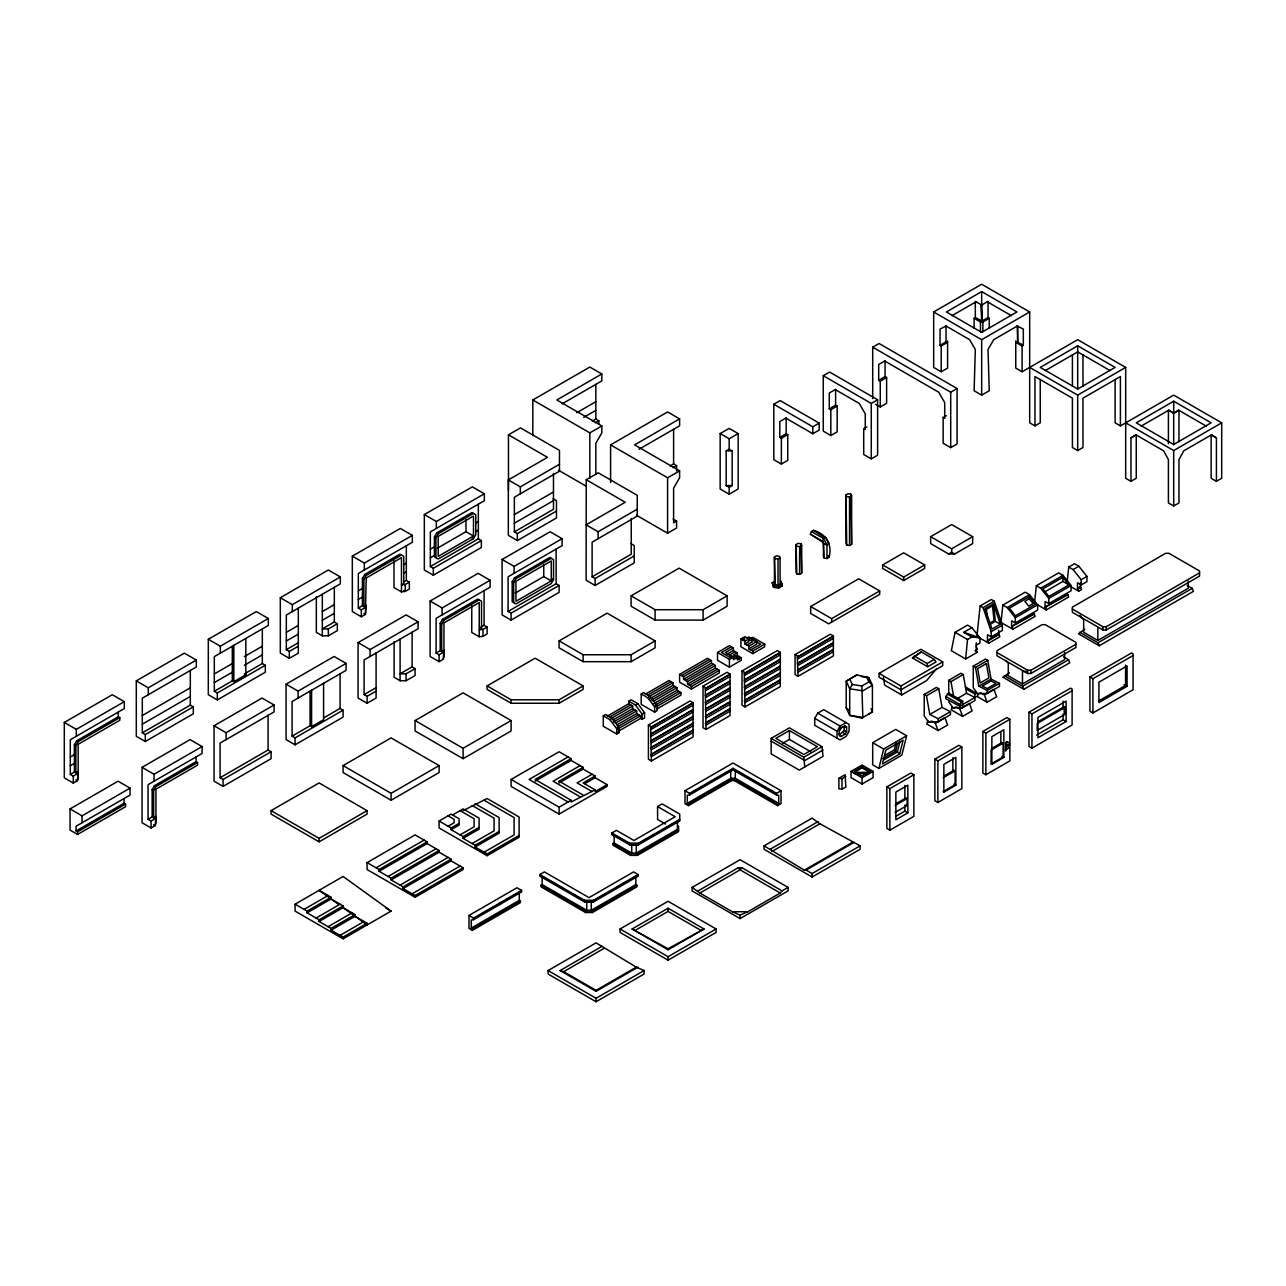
<?xml version="1.0" encoding="UTF-8"?>
<svg xmlns="http://www.w3.org/2000/svg" width="1286" height="1286" viewBox="0 0 1286 1286"><rect width="100%" height="100%" fill="white"/><g stroke="black" fill="none" stroke-linecap="round" stroke-linejoin="round"><path stroke-width="1.5" d="M971.862 627.632L963.761 632.31L979.964 637.808L971.862 627.632L967.522 625.125L955.064 632.31L951.351 650.716L965.657 658.979L967.522 639.496L971.862 636.988L979.964 637.808L979.964 643.016L976.251 645.154M976.894 636.329L980.157 605.947L991.313 599.501L994.255 601.205L1002.357 625.237L1002.357 630.445L991.201 636.891L987.487 634.737L987.487 640.46L988.725 643.161L999.881 636.715L998.643 634.014L987.487 640.46M1002.871 605.063L1001.006 622.408L1012.838 629.224L1035.15 616.348L1033.912 613.647L1011.6 626.539L1011.6 620.816L1015.313 622.954L1037.641 610.078L1037.641 604.87L1029.523 594.695L1025.183 592.187L1002.871 605.063L1007.211 607.571L1015.313 617.746L1015.313 622.954M1036.339 585.741L1034.491 603.07L1046.322 609.902L1068.634 597.025L1067.396 594.325L1045.068 607.217L1045.068 601.494L1048.797 603.632L1071.109 590.756L1071.109 585.548L1063.008 575.372L1058.651 572.865L1036.339 585.741L1040.695 588.249L1048.797 598.424L1048.797 603.632M1067.091 582.445L1068.746 567.046L1074.501 563.718L1078.841 566.226L1086.943 576.401L1086.943 581.61L1081.188 584.937L1077.475 582.783L1077.475 588.506L1078.713 591.206L1081.59 589.535L1080.353 586.85L1077.475 588.506M878.868 768.417L883.675 749.015L906.63 735.753L895.667 729.419L872.696 742.681L872.696 764.848L878.868 768.417L901.84 755.155L906.63 735.753M884.639 755.461L894.284 749.899L896.165 742.295M882.823 758.531L895.683 751.104L897.564 743.501M883.53 759.978L897.355 751.988L899.927 741.62M899.686 754.014L903.11 740.189L885.829 750.156L882.405 763.98L899.686 754.014L897.355 751.988M927.817 720.707L926.756 724.002L938.073 730.544L947.621 725.015L944.888 717.572L935.324 723.102L932.028 721.189L928.54 722.025L924.216 715.916L924.216 694.456L936.465 687.367L938.748 688.685L942.043 707.396L950.45 711.64L950.45 714.711L938.185 721.784L928.54 722.025M952.331 706.561L951.27 709.856L962.571 716.382L972.136 710.869L969.403 703.426L959.838 708.94L956.543 707.043L953.055 707.863L948.73 701.77M75.874 779.846L77.385 780.715L78.157 771.6L75.874 772.918L74.379 772.05L70.296 774.413L70.296 739.755L124.308 708.586L124.308 701.658L112.3 694.729L64.3 722.443L64.3 777.869L73.302 783.061L77.385 780.715L78.157 778.528L78.157 744.305L119.807 720.256L119.807 717.62L118.312 716.752L76.662 740.8L74.379 744.739L74.379 772.05M153.645 824.744L155.156 825.612L155.927 816.497L153.645 817.816L152.15 816.948L148.067 819.311L148.067 784.653L202.079 753.483L202.079 746.555L190.071 739.627L142.071 767.34L142.071 822.767L151.073 827.959L155.156 825.612L155.927 823.426L155.927 789.202L197.578 765.154L197.578 762.518L196.067 761.65L154.433 785.698L152.15 789.652L152.15 816.948M363.906 613.551L365.417 614.419L366.188 605.304L363.906 606.622L362.411 605.754L358.328 608.117L358.328 573.476L412.34 542.29L412.34 535.362L400.332 528.433L352.332 556.147L352.332 611.573L361.334 616.782L365.417 614.419L366.188 578.009L401.473 557.626L401.473 591.865L405.251 591.415L409.334 589.052L409.334 582.124L406.328 580.404L403.611 581.963M443.172 659.316L443.959 650.202L441.677 651.52L440.182 650.652L436.099 653.015L436.099 618.373L490.111 587.188L490.111 580.259L478.103 573.331L430.103 601.044L430.103 656.471L439.105 661.679L443.172 659.316L443.959 657.13L443.959 622.906L479.244 602.523L479.244 636.763L483.022 636.313L487.105 633.966L487.105 627.021L484.099 625.301L480.032 627.648L481.527 628.516L481.527 601.221L477.749 599.035L442.448 619.402L440.182 623.356L440.182 650.652M810.373 534.204L811.402 531.552L813.475 530.346C826.11 533.594 832.556 544.782 829.052 557.336L826.994 558.526L824.165 558.092L823.41 556.468L823.41 542.612L822.381 541.133L810.373 534.204L823.41 542.612L824.165 558.092M921.274 651.922L912.401 657.934L927.688 666.759L936.047 661.936L934.263 659.413L921.274 651.922L912.401 657.934M75.874 772.918L75.874 745.607L78.157 741.668L119.807 717.62M153.645 817.816L153.645 790.504L155.927 786.566L197.578 762.518M362.411 605.754L362.411 578.459L364.694 574.504L399.978 554.137L403.756 556.308L403.756 583.619L401.473 584.937L405.251 584.487L409.334 582.124M363.906 606.622L363.906 579.327L366.188 575.372L401.473 555.005M434.411 536.889L436.693 532.934L471.978 512.567L475.772 514.738L475.772 534.703L473.489 538.657L438.188 559.024L434.411 556.838L434.411 536.889L435.922 537.741L435.922 557.706M435.922 537.741L438.188 533.803L473.489 513.419M441.677 651.52L441.677 624.224L443.959 620.27L479.244 599.903M512.182 581.786L514.464 577.832L549.749 557.465L553.527 559.635L553.527 579.6L551.26 583.555L515.959 603.922L512.182 601.752L512.182 581.786L513.693 582.638L513.693 602.604M513.693 582.638L515.959 578.7L551.26 558.333M946.03 326.033L940.034 329.087L940.034 345.307L941.223 345.998L947.589 342.317M814.729 718.36L817.735 713.167L823.731 709.695L849.049 724.307L849.049 731.252L846.059 736.444L840.047 739.9L814.729 725.288L814.729 718.36L837.057 731.252L837.057 738.18M837.057 731.252L840.047 726.043L846.059 722.587M840.224 728.326L839.115 730.239L839.485 735.608L841.06 736.524L845.047 734.21L846.622 731.477L846.622 726.879L845.047 725.963L840.224 728.326L845.047 725.963M839.485 731.011L841.06 728.278M839.485 735.608L839.115 733.47L840.224 734.113L844.114 730.577L844.114 727.362L843.005 726.719M965.416 686.917L977.842 694.086L977.842 695.822L959.822 706.223L945.853 698.764L945.853 696.417L948.73 693.106L962.7 701.159L962.7 707.638L953.055 707.863M959.822 706.223L959.822 704.487L962.7 701.159M852.297 684.506L849.708 688.782L849.708 715.386L861.877 718.135L872.422 711.865L872.422 685.261L868.918 677.69L856.749 674.941L846.204 681.21L846.204 707.814L849.708 715.386L862.826 717.411L861.877 685.985L852.297 684.506L849.741 678.976M1063.586 656.857L1068.57 659.734L1069.791 662.74L1023.833 689.264L1003.096 677.288L1009.43 672.755M1084.821 629.224L1078.456 633.773L1099.208 645.749L1193.44 591.351L1192.218 588.345L1187.235 585.468M788.093 887.42L782.081 890.893L741.893 867.68L740.093 869.834L699.905 893.031L692.093 887.42L692.093 890.877L740.093 918.59L788.093 890.877L788.093 887.42L740.093 859.707L692.093 887.42M699.905 893.031L732.281 911.726L747.905 911.726L780.28 893.031L782.081 890.893M936.562 668.752L926.611 680.583L901.711 694.954L884.672 685.116L883.418 677.481M706.03 729.451L705.275 688.701L730.03 674.009L727.024 672.273L703.024 686.145L703.024 727.715L706.03 729.451L730.03 715.579L730.03 674.009M651.407 760.974L650.668 727.554L693.058 702.686L690.068 700.966L648.417 725.015L648.417 759.238L651.407 760.974L693.058 736.926L693.058 702.686M745.028 706.93L744.272 673.51L780.313 652.323L777.323 650.587L742.022 670.954L742.022 705.194L745.028 706.93L780.313 686.547L780.313 652.323M798.076 676.291L797.32 657.114L833.376 635.959L830.37 634.223L795.069 654.606L795.069 674.571L798.076 676.291L833.376 655.924L833.376 635.959M856.749 674.941L846.204 681.21L849.708 688.782L862.826 690.807L872.422 685.261L868.886 681.95L866.314 676.42M861.877 718.135L862.826 717.411M1130.973 437.947L1136.245 434.893L1136.245 478.263L1130.973 481.318L1130.973 437.947L1135.779 434.748L1163.621 450.823L1168.411 459.568L1168.411 502.939L1173.7 505.977L1178.973 502.939L1178.973 459.568L1183.779 450.823L1211.621 434.748L1216.427 437.947L1216.427 481.318L1221.7 478.263L1221.7 422.837L1173.7 395.123L1120.411 425.891L1115.123 422.837L1115.123 379.418M868.886 714.1L872.422 711.865L871.024 708.843M532.822 435.6L532.822 399.962L589.84 367.057L601.832 373.985L601.832 380.913L562.03 403.9M601.832 373.985L556.838 399.962L601.832 425.955L601.832 432.884L595.836 443.268L595.836 474.454M508.468 490.255L508.468 434.829L520.46 427.9L559.474 450.405L559.474 471.206L514.352 497.248L514.352 531.89L517.342 533.626L556.468 511.04M576.787 412.693L595.836 401.698M583.715 417.355L595.836 410.363M136.3 680.873L184.316 653.143L196.308 660.072L196.308 667.016L142.312 698.185L142.312 732.827L145.302 734.563L193.318 706.85L193.318 713.778L145.302 741.492L136.3 736.299L136.3 680.873L148.308 687.801L196.308 660.072M208.316 639.287L256.316 611.573L268.324 618.502L268.324 625.43L214.312 656.616L214.312 691.257L217.318 692.993L265.318 665.28L265.318 672.208L217.318 699.922L208.316 694.729L208.316 639.287L220.324 646.215L268.324 618.502M298.32 608.117L298.32 653.143L289.318 658.352L280.316 653.143L280.316 597.717L328.332 570.003L340.324 576.932L340.324 583.86L286.328 615.046L286.328 649.687L289.318 651.423L298.32 646.215M424.332 514.577L472.348 486.864L484.34 493.792L484.34 500.72L430.344 531.89L430.344 566.547L433.334 568.267L481.35 540.554L481.35 547.482L433.334 575.196L424.332 570.003L424.332 514.577L436.34 521.505L484.34 493.792M592.38 421.02L595.836 419.027L598.842 420.763L598.842 424.219M595.37 422.756L598.842 420.763M64.3 722.443L76.308 729.371L124.308 701.658M280.316 597.717L292.324 604.645L340.324 576.932M352.332 556.147L364.324 563.075L412.34 535.362M553.076 498.695L556.468 500.64L556.468 517.969L517.342 540.554L508.34 535.362L508.34 479.935L547.466 457.334L508.468 434.829M532.822 399.962L589.84 432.884L601.832 425.955M508.34 479.935L520.348 486.864L559.474 464.262M610.593 482.491L610.593 444.876L667.595 411.954L679.603 418.882L679.603 425.811L638.981 449.264M70.296 757.084L74.379 754.721M142.312 715.514L190.312 687.801M214.312 673.944L232.316 663.544M244.324 656.616L262.328 646.215M286.328 632.358L298.32 625.43M322.32 611.573L334.328 604.645M358.328 590.788L362.411 588.441M403.611 564.65L406.328 563.075M430.344 549.218L434.411 546.855M475.627 523.08L478.344 521.505M437.417 548.19L465.982 531.697L473.489 536.021L473.489 516.056L438.188 536.439L438.188 556.404L473.489 536.021M70.296 765.749L74.379 763.386M142.312 724.179L190.312 696.449M214.312 682.593L232.316 672.208M244.324 665.28L262.328 654.879M286.328 641.023L298.32 634.094M322.32 620.238L334.328 613.309M358.328 599.453L362.411 597.09M403.611 573.315L406.328 571.74M430.344 557.883L434.411 555.52M475.627 531.729L478.344 530.17M679.603 418.882L634.593 444.876L679.603 470.853L679.603 477.781L673.607 488.182L673.607 522.823L676.597 521.087L676.597 528.016L667.595 533.208L636.441 515.22M514.352 514.577L553.478 491.991M142.312 732.827L190.312 705.114L193.318 706.85M214.312 691.257L232.316 680.873L233.811 681.725L245.819 674.796L245.819 638.435M265.318 665.28L262.328 663.544L244.324 673.944L245.819 674.796M286.328 649.687L298.32 642.759M337.334 623.71L334.328 621.974L322.32 628.902L328.332 628.902L337.334 623.71L337.334 630.638L328.332 635.831L322.32 635.831L316.324 632.358L316.324 596.736M430.344 566.547L478.344 538.818L481.35 540.554M630.847 543.592L634.239 545.553L634.239 562.866L595.113 585.452L586.111 580.259L586.239 479.726L598.231 472.798L637.245 495.319L637.245 516.104L592.123 542.145L592.123 576.787L595.113 578.523L634.239 555.938M70.296 774.413L73.302 776.133L77.385 773.786M358.328 608.117L361.334 609.853L365.417 607.49M514.352 523.241L553.478 500.64M514.352 531.89L553.478 509.304L553.478 473.505M70.055 808.91L118.071 781.197L130.063 788.125L130.063 795.053L76.067 826.239L76.067 830.949L77.562 831.817L125.562 804.088L125.562 806.724L77.562 834.437L70.055 830.113L70.055 808.91L82.063 815.838L130.063 788.125M214.071 725.77L262.087 698.057L274.079 704.985L274.079 711.914L220.083 743.083L220.083 777.725L223.073 779.461L271.089 751.747L271.089 758.676L223.073 786.389L214.071 781.197L214.071 725.77L226.079 732.698L274.079 704.985M286.087 684.184L334.087 656.471L346.095 663.399L346.095 670.327L292.083 701.513L292.083 736.155L295.089 737.891L343.089 710.177L343.089 717.106L295.089 744.819L286.087 739.627L286.087 684.184L298.079 691.112L346.095 663.399M376.091 653.015L376.091 698.057L367.089 703.249L358.087 698.057L358.087 642.614L406.103 614.901L418.095 621.829L418.095 628.758L364.099 659.943L364.099 694.585L367.089 696.321L376.091 691.129M502.103 559.474L550.103 531.761L562.111 538.689L562.111 545.618L508.099 576.787L508.099 611.445L511.105 613.165L559.105 585.452L559.105 592.38L511.105 620.093L502.103 614.901L502.103 559.474L514.111 566.403L562.111 538.689M720.16 433.575L729.162 428.383L738.164 433.575L738.164 489.001L729.162 494.21L720.16 489.001L720.16 433.575L729.162 438.767L738.164 433.575M786.164 433.72L786.164 417.918L779.814 421.583L779.814 437.385L786.164 433.72L787.739 434.62L787.739 460.388L781.374 464.069L773.818 459.697L773.818 404.27L780.168 400.589L819.182 423.11L819.182 430.038L812.816 433.72L785.81 418.127M835.611 405.17L835.611 389.369L829.261 393.034L829.261 408.835L835.611 405.17L837.17 406.071L837.17 431.839L830.82 435.52L823.265 431.148L823.265 375.721L829.615 372.056L877.615 399.769L877.615 455.196L871.265 458.861L863.71 454.505L863.71 428.72L866.877 426.888M872.712 398.644L872.712 347.172L879.061 343.507L957.073 388.533L957.073 443.975L950.708 447.641L943.152 443.268L943.152 417.5L946.335 415.667M947.589 340.935L947.589 368.101L941.223 371.767L933.668 367.41L933.668 311.968L981.668 284.254L1029.684 311.968L1029.684 422.837L1034.957 425.891L1040.245 422.837L1040.245 379.418M670.135 465.918L673.607 463.925L676.597 465.661L676.597 470.853M673.141 467.654L676.597 465.661M981.668 291.601L946.383 311.968L981.668 332.351L1016.969 311.968L981.668 291.601L981.668 320.841L975.318 317.578L974.113 318.285L974.113 328.187M142.071 767.34L154.063 774.268L202.079 746.555M358.087 642.614L370.095 649.543L418.095 621.829M430.103 601.044L442.095 607.973L490.111 580.259M610.593 444.876L667.595 477.781L679.603 470.853M952.026 315.649L976.026 301.792M729.162 449.168L732.168 450.904L732.168 485.545L729.162 487.281L726.172 485.545L726.172 450.904L729.162 449.168L729.162 438.767M981.314 305.248L988.034 301.374L988.034 317.578L982.038 321.05L981.314 305.248L981.668 320.841M76.067 830.949L124.067 803.236L125.562 804.088M586.239 479.726L625.237 502.247L586.111 524.833L598.119 531.761L637.245 509.176M885.057 376.621L885.057 360.819L878.708 364.501L878.708 380.286L885.057 376.621L886.617 377.521L886.617 403.306L880.267 406.971L875.734 404.351M946.03 341.417L946.03 325.631M940.034 345.307L946.03 341.835M779.814 437.385L781.374 438.285L787.739 434.62M829.261 408.835L830.82 409.736L837.17 406.071M878.708 380.286L880.267 381.186L886.617 377.521M974.113 318.285L980.479 321.95L982.874 321.95L989.239 318.285L989.239 328.187M515.188 593.087L543.753 576.594L551.26 580.918L551.26 560.953L515.959 581.336L515.959 601.301L551.26 580.918M773.818 404.27L812.816 426.791L819.182 423.11M220.083 777.725L268.083 750.011L271.089 751.747M292.083 736.155L310.087 725.77L311.582 726.638L323.59 719.71L323.59 683.332M323.718 717.893L340.083 708.441L343.089 710.177M364.099 694.585L376.091 687.656M415.089 668.607L412.099 666.871L400.091 673.8L406.103 673.8L415.089 668.607L415.089 675.536L406.103 680.728L400.091 680.728L394.095 677.256L394.095 641.634M508.099 611.445L556.115 583.731L559.105 585.452M481.527 628.516L479.244 629.835L483.022 629.384L487.105 627.021M823.265 375.721L871.265 403.434L877.615 399.769M933.668 311.968L981.668 339.697L1029.684 311.968M148.067 819.311L151.073 821.031L155.156 818.684M436.099 653.015L439.105 654.751L443.172 652.388M592.123 576.787L631.233 554.202L631.233 518.403M1017.322 325.631L1017.676 341.626L1017.676 325.824L993.676 339.697L988.034 349.471L989.239 390.751L981.668 395.123L974.113 390.751L975.318 349.471L969.676 339.697L945.676 325.824M1015.763 342.317L1022.113 345.998L1023.318 345.307L1023.318 329.087L1017.322 326.033M872.712 347.172L950.708 392.214L957.073 388.533M415.089 720.562L463.105 692.849L511.105 720.562L511.105 730.962L463.105 758.676L415.089 730.962L415.089 720.562L463.105 748.291L511.105 720.562M631.121 595.852L679.121 568.139L727.137 595.852L727.137 606.236L703.12 620.093L655.121 620.093L631.121 606.236L631.121 595.852L655.121 609.709L703.12 609.709L727.137 595.852M1015.763 340.935L1015.763 368.101L1022.113 371.767L1077.684 339.697L1125.684 367.41L1125.684 478.263L1130.973 481.318M343.089 765.604L391.089 737.891L439.105 765.604L439.105 772.532L391.089 800.246L343.089 772.532L343.089 765.604L391.089 793.317L439.105 765.604M559.105 640.894L607.121 613.165L655.121 640.894L655.121 647.822L631.121 661.679L583.121 661.679L559.105 647.822L559.105 640.894L583.121 654.751L631.121 654.751L655.121 640.894M271.089 810.646L319.089 782.933L367.089 810.646L367.089 814.102L319.089 841.832L271.089 814.102L271.089 810.646L319.089 838.359L367.089 810.646M487.105 685.92L535.105 658.207L583.121 685.92L583.121 689.392L559.105 703.249L511.105 703.249L487.105 689.392L487.105 685.92L511.105 699.777L559.105 699.777L583.121 685.92M1077.684 345.789L1040.245 367.41L1077.684 389.015L1115.123 367.41L1077.684 345.789L1077.684 389.385M1045.341 370.561L1077.684 351.882L1110.027 370.561M845.979 494.933L848.037 493.744L850.866 494.178L851.621 495.801L851.621 544.316L849.548 545.505L846.735 545.071L845.979 543.431L845.979 494.933L846.735 545.071M846.735 496.557L849.548 496.991L851.621 495.801M774.445 557.015L776.503 555.825L779.332 556.259L780.088 557.883L780.088 583.94L778.03 585.13L775.201 584.696L774.445 583.072L774.445 557.015L775.201 584.696M796.05 544.541L798.108 543.351L800.937 543.785L801.692 545.425L801.692 573.138L799.619 574.328L796.806 573.894L796.05 572.254L796.05 544.541L796.806 573.894M775.201 558.638L778.03 559.088L780.088 557.883M796.806 546.18L799.619 546.614L801.692 545.425M1029.684 367.41L1077.684 395.123L1125.684 367.41M782.338 585.95L780.988 581.368L782.338 585.95L778.625 588.104L773.545 587.316L772.195 582.719L774.67 581.288M772.195 582.719L773.545 585.644L778.625 586.432L782.338 584.294M603.279 715.852L605.674 714.469L612.393 718.344L619.113 727.426L619.113 732.618L616.717 734.017L603.279 726.252L603.279 715.852L609.998 719.742L616.717 728.808L616.717 734.017M607.33 716.125L628.725 703.764L628.725 701.175L631.121 699.777L637.84 703.667L644.559 712.733L644.559 717.942L642.164 719.324L640.605 718.424L617.553 731.718L619.113 732.618M641.2 693.958L643.595 692.575L650.314 696.449L657.033 705.532L657.033 710.724L654.638 712.122L641.2 704.358L641.2 693.958L647.919 697.848L654.638 706.914L654.638 712.122M645.299 694.199L669.041 680.487L672.996 682.77L672.996 685.374L649.253 699.086M715.37 668.077L715.37 665.489L687.528 681.564L687.528 684.152L715.37 668.077L719.324 670.376L719.324 672.964L691.482 689.039L679.603 682.191L679.603 674.394L707.445 658.319L711.399 660.602L711.399 663.19L683.557 679.265L683.557 676.677L711.399 660.602M734.692 656.921L737.328 655.41L741.283 657.693L741.283 660.281L729.403 667.145L717.524 660.281L717.524 652.5L729.403 645.636L733.374 647.919L733.374 650.523L727.04 654.172M750.831 649.896L760.733 644.173L750.831 638.467L752.808 637.326L764.688 644.173L764.688 646.778L752.808 653.642L740.929 646.778L740.929 638.981L744.883 636.699L748.854 638.981L748.854 641.585L744.883 643.868L744.883 641.264L748.854 638.981M609.307 717.266L630.703 704.905M647.276 695.34L671.019 681.628M681.58 675.536L709.422 659.461M731.396 646.778L721.494 652.5L731.396 658.207M742.906 640.123L744.883 638.981L742.906 637.84M746.877 638.145L748.854 637.004L756.779 641.585L756.779 644.173L748.854 648.755L748.854 646.151L756.779 641.585M611.284 718.408L632.68 706.046L632.68 708.65L612.924 720.047M649.253 696.482L672.996 682.77M733.374 647.919L725.449 652.5L733.374 657.066L733.374 659.67L737.328 657.371L737.328 659.975L741.283 657.693M609.998 719.742L612.393 718.344M628.725 701.175L635.445 705.049L637.84 703.667M647.919 697.848L650.314 696.449M1034.957 425.891L1034.957 376.557L1072.411 398.162L1072.411 447.496L1077.684 450.55L1082.973 447.496L1082.973 398.162L1120.411 376.557L1120.411 425.891M930.662 536.68L951.672 524.559L972.682 536.68L972.682 543.608L954.678 553.993L948.666 553.993L930.662 543.608L930.662 536.68L951.672 548.8L972.682 536.68M295.089 904.187L343.089 876.473L391.089 911.115L343.089 938.828L295.089 911.115L295.089 904.187L307.081 911.115L331.081 897.258L331.081 898.994L307.081 912.851L307.081 911.115M451.097 860.881L451.097 859.144L403.097 886.858L403.097 888.594L451.097 860.881L463.105 867.809L463.105 869.545L415.089 897.258L367.089 869.545L367.089 862.617L415.089 834.887L427.097 841.832L427.097 843.552L379.097 871.265L379.097 869.545L427.097 841.832M439.105 821.031L451.097 814.102L459.102 818.732L459.102 825.082L451.097 829.695L451.097 827.959L439.105 821.031L439.105 827.959L487.105 855.688L519.11 837.202L519.11 816.996L487.105 798.526L463.105 810.646M584.825 783.672L595.113 777.725L607.121 784.653L607.121 786.389L559.105 814.102L511.105 786.389L511.105 779.461L559.105 751.747L571.113 758.676L571.113 760.412L535.105 781.197M810.662 606.526L858.662 578.796L879.672 590.933L879.672 594.389L828.666 623.839L810.662 613.454L810.662 606.526L831.656 618.646L879.672 590.933M882.662 564.94L903.672 552.819L924.666 564.94L924.666 568.412L903.672 580.533L882.662 568.412L882.662 564.94L903.672 577.076L924.666 564.94M613.261 722.153L634.657 709.792M651.23 700.227L674.989 686.515M685.551 680.423L713.392 664.348M735.351 651.664L729.403 655.088L735.351 658.528M746.877 645.009L752.808 641.585L748.356 639.013M452.608 814.97L463.105 808.91L479.099 818.153L479.099 829.116L463.105 838.359L463.105 836.623L479.099 827.396M615.238 723.295L636.634 710.933L636.634 713.537L616.894 724.934M653.224 701.368L676.966 687.656L676.966 690.26L653.224 703.972M737.328 655.41L737.328 652.806L733.374 655.088L737.328 657.371M1173.7 401.216L1136.245 422.837L1173.7 444.458L1211.139 422.837L1173.7 401.216L1173.7 444.827M717.524 652.5L729.403 659.348L733.374 657.066M617.216 727.04L638.612 714.678M655.201 705.114L678.944 691.402M689.505 685.293L717.347 669.218M739.305 656.551L737.328 657.693L739.305 658.834M616.717 728.808L619.113 727.426M642.164 719.324L642.164 714.132L644.559 712.733M654.638 706.914L657.033 705.532M304.091 909.379L328.091 895.522M376.091 867.809L424.091 840.096M448.107 826.239L454.103 822.767L454.103 819.311L448.107 815.838M568.107 756.94L529.109 779.461L568.107 801.982M1141.052 426.164L1168.894 410.089L1173.7 413.272L1178.973 410.234L1178.973 441.773M617.553 729.13L640.605 715.82L640.605 718.424M657.178 706.255L680.921 692.543L680.921 695.147L657.178 708.843M687.528 684.152L691.482 686.451L719.324 670.376M748.854 648.755L752.808 651.038L764.688 644.173M451.097 827.959L459.102 823.345M571.113 758.676L535.105 779.461L571.113 800.246L571.113 801.982L595.113 789.861L595.113 791.597L607.121 784.653M705.275 688.701L729.275 674.845M706.03 690.389L730.03 676.532M316.083 918.043L340.083 904.187M388.099 876.473L436.099 848.76M460.099 834.887L474.1 826.818L474.1 818.732L460.099 810.646M580.115 765.604L553.109 781.197L580.115 796.79M948.666 553.993L951.672 552.273L951.672 548.8M706.03 694.794L730.03 680.937M705.275 695.63L729.275 681.773M650.668 727.554L692.318 703.506M744.272 673.51L779.573 653.127M307.081 912.851L319.089 919.779L343.089 905.923L343.089 907.643L367.089 924.972L367.089 923.235L355.097 916.307L331.081 930.164L331.081 928.428L355.097 914.571L355.097 916.307M391.089 878.193L439.105 850.48L439.105 852.216L391.089 879.929L391.089 878.193L379.097 871.265M559.105 781.197L583.121 767.34L583.121 769.076L559.105 782.933L559.105 781.197L583.121 795.053M706.03 697.317L730.03 683.461M651.407 729.242L693.058 705.194M745.028 675.182L780.313 654.815M319.089 919.779L319.089 921.499L343.089 907.643L355.097 914.571M706.03 701.722L730.03 687.865M651.407 733.583L693.058 709.534M705.275 702.558L729.275 688.701M745.028 679.538L780.313 659.171M650.668 734.402L692.318 710.354M744.272 680.358L779.573 659.975M706.03 704.246L730.03 690.389M651.407 736.074L693.058 712.042M745.028 682.03L780.313 661.663M328.091 926.708L352.091 912.851M400.091 885.122L448.107 857.408M472.107 843.552L494.097 830.852L494.097 818.153L472.107 805.454M592.123 774.268L577.109 782.933L592.123 791.597M706.03 708.65L730.03 694.794M651.407 740.431L693.058 716.382M705.275 709.486L729.275 695.63M745.028 686.386L780.313 666.019M650.668 741.25L692.318 717.202M744.272 687.206L779.573 666.823M797.32 657.114L832.621 636.731M706.03 711.19L730.03 697.317M651.407 742.922L693.058 718.89M745.028 688.878L780.313 668.511M798.076 658.754L833.376 638.386M463.105 838.359L475.097 845.288L499.113 831.431M595.113 777.725L595.113 776.005L583.121 782.933L595.113 789.861M475.097 845.288L475.097 847.024L499.113 833.167L499.113 817.574L475.097 803.718M706.03 715.579L730.03 701.722M651.407 747.279L693.058 723.23M745.028 693.234L780.313 672.851M650.668 748.098L692.318 724.05M705.275 716.415L729.275 702.558M744.272 694.054L779.573 673.671M798.076 662.981L833.376 642.614M797.32 663.769L832.621 643.386M651.407 749.77L693.058 725.722M706.03 718.118L730.03 704.246M745.028 695.726L780.313 675.359M798.076 665.409L833.376 645.042M1125.684 422.837L1173.7 450.55L1221.7 422.837M511.105 779.461L559.105 807.174L571.113 800.246M651.407 754.126L693.058 730.078M706.03 722.507L730.03 708.65M745.028 700.082L780.313 679.699M650.668 754.946L692.318 730.898M705.275 723.343L729.275 709.486M744.272 700.902L779.573 680.519M798.076 669.636L833.376 649.269M797.32 670.424L832.621 650.041M340.083 935.356L364.099 921.499M412.099 893.786L460.099 866.073M484.099 852.216L514.111 834.887L514.111 817.574L484.099 800.246M651.407 756.618L693.058 732.57M706.03 725.047L730.03 711.19M745.028 702.574L780.313 682.207M798.076 672.064L833.376 651.697M331.081 930.164L343.089 937.092L367.089 923.235M403.097 888.594L415.089 895.522L463.105 867.809M475.097 847.024L487.105 853.952L519.11 835.466M980.157 605.947L983.099 607.635L994.255 601.205M993.467 603.793L985.092 608.632L991.988 629.079L1000.363 624.24L993.467 603.793L995.348 621.347L1000.363 624.24M879.094 673.382L920.856 649.269L942.702 661.872L942.702 665.714L900.939 689.826L879.094 677.208L879.094 673.382L900.939 685.985L942.702 661.872M771.166 738.373L789.411 727.844L822.043 746.7L823.008 756.393L799.249 770.121L771.166 753.901L771.166 738.373L803.814 757.229L804.763 766.922M861.877 685.985L868.886 681.95M468.988 915.455L516.988 887.742L521.553 890.378L521.553 891.986L473.537 919.699L471.255 920.004L471.255 928.074L472.396 928.733L520.412 901.004L520.412 902.627L472.396 930.341L468.988 928.363L468.988 915.455L473.537 918.091L521.553 890.378M539.847 874.544L544.412 871.908L588.988 897.644L633.58 871.908L638.145 874.544L638.145 876.152L593.553 901.888L591.271 902.193L584.439 901.888L539.847 876.152L539.847 874.544L584.439 900.28L593.553 900.28L638.145 874.544M657.58 806.563L662.145 803.927L679.731 814.086L679.731 820.966L638.563 844.725L629.433 844.725L611.863 834.582L611.863 832.958L616.412 830.338L633.998 840.481L675.166 816.723L657.58 806.563L657.58 819.471L665.569 824.085M685.004 790.729L733.004 763.016L781.02 790.729L781.02 803.654L777.596 805.615L734.145 780.538L731.863 780.538L688.428 805.615L685.004 803.654L685.004 790.729L689.569 793.366L733.004 768.289L776.455 793.366L781.02 790.729M789.411 730.561L775.86 738.373L803.814 754.512L817.349 746.7L789.411 730.561L789.411 739.434L810.775 751.763M1007.211 607.571L1029.523 594.695M1040.695 588.249L1063.008 575.372M1068.746 567.046L1073.087 569.553L1078.841 566.226M1062.895 577.318L1042.85 588.892L1048.894 596.479L1068.939 584.905L1062.895 577.318L1062.895 581.417L1044.521 592.026M483.263 913.076L486.687 911.083M490.127 909.106L493.551 907.128M498.695 904.154L502.119 902.177M505.559 900.2L508.983 898.223M512.407 896.246L517.551 893.272M692.495 792.272L695.967 790.263M699.455 788.254L702.928 786.244M708.136 783.238L711.608 781.229M715.096 779.22L718.569 777.226M723.777 774.204L727.249 772.211M689.569 794.989L733.004 769.896L735.287 770.201L735.287 778.271L778.737 803.348L778.737 795.278L776.455 794.989L733.004 769.896L730.721 770.201L730.721 778.271L687.287 803.348L687.287 795.278L689.569 794.989L689.569 793.366M989.481 623.26L994.062 620.624L992.487 605.835L986.378 609.355L987.359 618.598M782.627 743.34L789.411 739.434M990.316 624.257L995.348 621.347M540.988 885.186L542.129 884.527L586.721 910.263L591.271 910.263L635.863 884.527L637.004 885.186L637.004 886.793L592.412 912.53L585.58 912.53L540.988 886.793L540.988 885.186L585.58 910.922L592.412 910.922L637.004 885.186M613.004 843.6L614.129 842.941L631.715 853.1L636.281 853.1L677.449 829.325L678.59 829.984L637.422 853.759L630.574 853.759L613.004 843.6L613.004 845.223L630.574 855.367L637.422 855.367L678.59 831.608L678.59 826.046L677.449 826.705M914.169 656.005L927.174 663.512L934.263 659.413M471.255 928.074L519.271 900.345L520.412 901.004M687.287 803.348L688.428 804.007L731.863 778.93L734.145 778.93L777.596 804.007L778.737 803.348M991.201 636.891L991.201 631.667L1002.357 625.237M1015.313 617.746L1037.641 604.87M1048.797 598.424L1071.109 585.548M1081.188 584.937L1081.188 579.729L1086.943 576.401M988.098 640.814L999.254 634.368M1011.6 626.539L1034.539 614.017M1045.068 607.217L1068.007 594.679M1078.086 588.859L1080.963 587.204M611.863 832.958L629.433 843.118L638.563 843.118L679.731 819.359M639.705 843.053L636.281 845.031L636.281 853.1L637.422 855.367M643.145 841.06L646.569 839.083M650.009 837.106L655.153 834.132M665.441 828.2L675.729 822.252M965.657 658.979L977.489 652.147L976.251 650.877L976.251 642.775M803.814 757.229L822.043 746.7M823.008 750.027L804.763 760.556L771.166 741.154M948.73 693.106L948.73 680.294L960.98 673.221L963.246 674.539L966.558 693.234L974.949 697.478M973.245 666.148L985.494 659.075L987.761 660.377L991.072 679.088L999.463 683.332L999.463 686.402L987.214 693.475L977.569 693.717L973.245 687.624L973.245 666.148L975.511 667.466L978.807 686.161L987.214 690.405L999.463 683.332M924.216 694.456L926.483 695.758L938.748 688.685M948.73 680.294L950.997 681.612L963.246 674.539M975.511 667.466L987.761 660.377M604.999 894.268L591.271 902.193L591.271 910.263L592.412 912.53M616.991 887.34L620.431 885.363M623.855 883.386L627.279 881.408M632.423 878.434L635.863 876.457L635.863 884.527M926.483 695.758L929.794 714.469L942.043 707.396M957.363 698.555L966.558 693.234M978.807 686.161L991.072 679.088M1003.096 677.288L1008.208 674.346M965.77 688.782L974.949 694.086L976.395 693.267M977.569 693.717L981.057 692.881L984.353 694.794L987.085 702.236L996.65 696.723L993.917 689.28L984.353 694.794M929.794 714.469L938.185 718.713L950.45 711.64M838.89 778.303L845.127 774.702L845.867 787.016L841.992 789.25L838.89 788.832L838.89 778.303L841.992 778.721L845.867 776.487M851.059 771.391L862.07 765.041L873.065 771.391L873.065 777.66L862.07 784.01L851.059 777.66L851.059 771.391L862.07 777.741L873.065 771.391M962.7 707.638L974.949 700.565L974.949 694.086M869.899 771.391L862.07 766.874L854.225 771.391L862.07 775.924L869.899 771.391L869.899 772.372L862.07 767.855L854.225 772.372L867.937 772.372M996.988 652.565L1027.627 670.263L1030.89 670.263L1075.9 644.27M1072.347 609.05L1102.986 626.748L1106.249 626.748L1199.549 572.881M1030.89 673.478L1075.9 647.485L1075.9 642.373L1045.277 624.691L1041.998 624.691L996.988 650.684L996.988 655.78L1027.627 673.478L1030.89 673.478L1030.89 670.263M1106.249 629.963L1199.549 576.096L1199.549 570.984L1168.926 553.301L1165.646 553.301L1072.347 607.169L1072.347 612.281L1102.986 629.963L1106.249 629.963L1106.249 626.748M1005.861 660.409L1008.288 663.335L1008.288 675.793L1022.483 683.975L1064.599 659.654L1064.599 652.549M1080.015 615.431L1083.664 619.82L1083.664 632.278L1097.842 640.46L1188.248 588.265L1188.248 581.159M1004.318 675.713L1022.611 686.274L1068.57 659.734M1079.677 632.198L1097.987 642.759L1192.218 588.345M548.077 970.56L596.077 942.847L636.265 967.152L644.077 970.56L644.077 974.032L596.077 1001.746L548.077 974.032L548.077 970.56L596.077 998.274L644.077 970.56M620.077 928.99L668.077 901.277L716.093 928.99L716.093 932.446L668.077 960.176L620.077 932.446L620.077 928.99L668.077 956.704L716.093 928.99M764.093 845.85L812.093 818.121L819.905 823.747L860.109 845.85L860.109 849.307L812.093 877.02L764.093 849.307L764.093 845.85L804.28 870.156L806.081 870.092L854.081 842.378M638.065 967.088L596.077 991.329L560.101 970.56L602.089 946.319M632.101 928.99L668.077 908.221L704.053 928.99L668.077 949.759L632.101 928.99L668.077 948.795L704.053 928.99M698.105 890.893L738.293 867.68L741.893 867.68M770.105 849.323L818.105 821.593M560.101 970.56L563.702 971.669L603.89 948.473M635.702 930.1L668.077 911.404L700.468 930.1M771.905 851.461L819.905 823.747M886.858 786.887L910.858 773.031L913.864 774.751L913.864 816.337L889.864 830.193L886.858 828.457L886.858 786.887L889.864 788.607L913.864 774.751M934.858 759.174L958.858 745.301L961.864 747.037L961.864 788.607L937.864 802.48L934.858 800.744L934.858 759.174L937.864 760.894L961.864 747.037M982.874 731.445L1006.874 717.588L1009.864 719.324L1009.864 760.894L985.864 774.751L982.874 773.031L982.874 731.445L985.864 733.181L1009.864 719.324M1028.945 712.187L1070.595 688.139L1072.106 689.007L1072.106 724.966L1031.951 748.147L1028.945 746.41L1028.945 712.187L1031.951 713.923L1072.106 690.743M1089.917 676.983L1131.567 652.934L1133.062 653.802L1133.062 689.778L1092.923 712.958L1089.917 711.222L1089.917 676.983L1092.923 678.719L1133.062 655.538M895.699 803.863L905.987 797.931L907.112 798.574L907.112 805.502L895.104 812.43M943.699 776.149L953.987 770.218L955.112 770.861L955.112 784.717L943.12 791.646L943.86 792.08L955.868 785.151L955.868 757.438L943.86 764.366L943.86 792.08M991.715 748.436L1001.987 742.488L1003.112 743.147L1003.112 757.004L991.12 763.932L991.12 750.076L1003.112 743.147M1037.738 721.864L1064.229 706.561L1065.355 707.22L1065.355 714.148L1037.207 730.4L1037.207 723.471L1065.355 707.22M895.104 805.502L907.112 798.574M943.12 777.789L955.112 770.861M1005.588 742.585L1007.034 741.749L1009.43 743.131L1009.43 744.803C1003.112 743.951 1006.681 760.83 1005.588 742.585L1007.999 742.311M1006.07 746.185L1009.43 744.803M1005.588 749.24L1008.947 747.841L1008.947 744.514M1006.07 749.513L1008.947 747.841M896.294 816.08L904.862 811.128L907.852 812.865L907.852 785.151L895.86 792.08L895.86 819.793L907.852 812.865M1036.612 735.062L1063.104 719.774L1066.094 721.51L1066.094 701.127L1037.947 717.379L1037.947 737.762L1066.094 721.51M563.702 971.669L596.077 990.365L636.265 967.152M804.28 870.156L852.297 842.443M1099.08 700.741L1125.572 685.438L1125.572 665.071M991.876 764.366L1003.868 757.438L1003.868 729.725L991.876 736.653L991.876 764.366L991.12 763.932M1127.066 686.306L1098.919 702.558L1098.919 682.191L1127.066 665.939L1127.066 686.306L1124.06 684.57M732.281 911.726L740.093 915.134L747.905 911.726M806.081 870.092L812.093 873.564L860.109 845.85M844.114 727.362L846.622 726.879M679.731 820.966L677.449 821.256L677.449 829.325M521.553 891.986L519.271 892.275L519.271 900.345M1026.115 671.34L1022.483 671.517L1022.483 683.975M726.172 450.904L732.168 450.904M726.172 485.545L732.168 485.545M730.721 770.201L735.287 770.201M854.225 773.497L867.937 773.497M730.721 778.271L735.287 778.271M611.863 834.582L614.129 834.871L614.129 842.941M861.411 676.532L868.918 677.69L868.918 681.484M844.114 730.577L846.622 731.477M1206.332 426.164L1178.49 410.089L1173.7 413.272L1168.411 410.234L1168.411 443.75M987.327 301.792L1011.326 315.649M1216.427 437.947L1211.139 434.893L1211.139 478.263L1216.427 481.318M982.038 305.248L975.318 301.374L975.318 317.578M988.034 317.578L989.239 318.285M1017.322 341.835L1023.318 345.307M884.704 361.028L938.716 392.214L944.712 402.598L944.712 418.4L943.152 417.5M835.257 389.578L859.257 403.434L865.269 413.835L865.269 429.62L863.71 428.72M1062.895 581.417L1068.939 584.905M1070.257 586.32L1078.713 591.206M951.672 552.273L954.678 553.993M826.512 538.754L813.475 530.346M811.402 531.552L823.41 538.48L826.994 544.669L826.994 558.526M978.582 637.309L988.725 643.161M963.761 632.31L971.862 636.988M955.064 632.31L967.522 639.496M976.251 646.585L977.489 649.285L975.013 650.716L977.489 652.147M1065.355 714.148L1064.229 713.489L1064.229 706.561M673.141 519.094L676.597 521.087M977.392 696.642L987.085 702.236M947.284 693.926L961.253 701.995M558.671 470.322L586.368 486.317M945.853 696.417L959.822 704.487M1001.987 756.345L1003.868 757.438M795.069 654.606L798.076 656.326M740.929 638.981L744.883 641.264M744.883 643.868L748.854 646.151M733.374 650.523L737.328 652.806M953.987 784.074L955.868 785.151M872.696 742.681L883.675 749.015M817.735 713.167L840.047 726.043M742.022 670.954L745.028 672.691M711.399 663.19L715.37 665.489M552.032 578.732L553.527 579.6M471.978 537.789L473.489 538.657M703.024 686.145L706.03 687.865M436.693 532.934L438.188 533.803M514.464 577.832L515.959 578.7M679.603 674.394L683.557 676.677M905.987 804.859L907.112 805.502M683.557 679.265L687.528 681.564M672.996 685.374L676.966 687.656M676.966 690.26L680.921 692.543M628.725 703.764L632.68 706.046M632.68 708.65L636.634 710.933M738.759 772.211L742.247 774.204M747.455 777.226L750.928 779.22M754.4 781.229L757.888 783.238M763.096 786.244L766.569 788.254M770.041 790.263L773.513 792.272M636.634 713.537L640.605 715.82M648.417 725.015L651.407 726.735M403.756 590.547L405.251 591.415L405.251 584.487M401.473 591.865L393.982 587.525L393.982 560.825M479.244 636.763L471.753 632.439L471.753 605.722M364.694 574.504L366.188 575.372M442.448 619.402L443.959 620.27M362.411 578.459L363.906 579.327M440.182 623.356L441.677 624.224M571.113 760.412L583.121 767.34M583.121 769.076L595.113 776.005M780.28 893.031L740.093 869.834L738.293 867.68M618.936 837.652L631.715 845.031L631.715 853.1L630.574 855.367M545.553 878.434L542.129 876.457L542.129 884.527M550.697 881.408L554.137 883.386M557.561 885.363L560.985 887.34M572.993 894.268L586.721 902.193L586.721 910.263L585.58 912.53M451.097 829.695L463.105 836.623M427.097 843.552L439.105 850.48M439.105 852.216L451.097 859.144M367.089 862.617L379.097 869.545M391.089 879.929L403.097 886.858M385.945 908.141L391.089 911.115M76.662 740.8L78.157 741.668M154.433 785.698L155.927 786.566M74.379 744.739L75.874 745.607M152.15 789.652L153.645 790.504M331.081 897.258L319.089 890.33L338.588 904.396M331.081 898.994L343.089 905.923M319.089 921.499L331.081 928.428M843.005 732.49L845.047 734.21M894.284 749.899L895.683 751.104M846.204 707.814L848.551 710.017M1073.087 569.553L1081.188 579.729M635.445 705.049L642.164 714.132M851.621 544.316L850.866 494.178M828.297 555.713L829.052 557.336M801.692 573.138L800.937 543.785M1097.987 642.759L1099.208 645.749M1022.611 686.274L1023.833 689.264M959.838 708.94L962.571 716.382M935.324 723.102L938.073 730.544M840.224 734.113L841.06 736.524M983.099 607.635L991.201 631.667M1045.695 607.571L1046.322 609.902M1012.227 626.893L1012.838 629.224M950.997 681.612L953.521 695.855M900.779 689.232L901.711 694.954M927.174 663.512L927.688 666.759M1173.7 450.55L1173.7 505.977M1102.986 626.748L1102.986 629.963M1097.842 628.018L1097.842 640.46M1092.923 678.719L1092.923 712.958M1082.973 354.759L1082.973 386.33M1080.353 583.024L1080.353 586.85M1077.684 395.123L1077.684 450.55M1072.411 354.759L1072.411 386.33M1063.104 701.256L1063.104 708.666M1063.104 714.212L1063.104 719.774M1031.951 713.923L1031.951 748.147M1027.627 670.263L1027.627 673.478M1022.113 345.998L1022.113 371.767M1006.552 743.131L1006.552 746.459M1000.862 731.943L1000.862 743.822M998.643 630.204L998.643 634.014M987.214 690.405L987.214 693.475M985.864 733.181L985.864 774.751M982.874 321.95L982.874 331.868M981.668 339.697L981.668 395.123M980.479 321.95L980.479 331.868M952.862 757.679L952.862 771.536M950.708 392.214L950.708 447.641M941.223 345.998L941.223 371.767M938.185 718.713L938.185 721.784M937.864 760.894L937.864 802.48M904.862 785.392L904.862 799.249M904.862 805.197L904.862 811.128M903.672 577.076L903.672 580.533M900.939 685.985L900.939 689.826M889.864 788.607L889.864 830.193M880.267 381.186L880.267 406.971M871.265 403.434L871.265 458.861M862.07 766.874L862.07 767.855M862.07 777.741L862.07 784.01M849.548 496.991L849.548 545.505M841.992 778.721L841.992 789.25M831.656 618.646L831.656 622.102M830.82 409.736L830.82 435.52M812.816 426.791L812.816 433.72M812.093 873.564L812.093 877.02M799.619 546.614L799.619 574.328M781.374 438.285L781.374 464.069M778.625 586.432L778.625 588.104M778.03 559.088L778.03 585.13M777.596 804.007L777.596 805.615M776.455 793.366L776.455 794.989M773.545 585.644L773.545 587.316M752.808 651.038L752.808 653.642M740.093 915.134L740.093 918.59M734.145 778.93L734.145 780.538M733.004 768.289L733.004 769.896M731.863 778.93L731.863 780.538M729.403 659.348L729.403 667.145M729.162 487.281L729.162 494.21M703.12 609.709L703.12 620.093M691.482 686.451L691.482 689.039M688.428 804.007L688.428 805.615M673.607 429.283L673.607 463.925M668.077 908.221L668.077 911.404M668.077 948.795L668.077 949.759M668.077 956.704L668.077 960.176M667.595 477.781L667.595 533.208M655.121 609.709L655.121 620.093M638.563 843.118L638.563 844.725L629.433 844.725L629.433 843.118M631.121 654.751L631.121 661.679M598.119 531.761L598.119 538.689M596.077 990.365L596.077 991.329M596.077 998.274L596.077 1001.746M595.836 384.385L595.836 419.027M595.113 578.523L595.113 585.452M593.553 900.28L593.553 901.888L584.439 901.888L584.439 900.28M589.84 432.884L589.84 478.408M583.121 654.751L583.121 661.679M559.105 699.777L559.105 703.249M559.105 807.174L559.105 814.102M556.115 549.074L556.115 583.731M543.753 564.618L543.753 576.594M520.348 486.864L520.348 493.792M517.342 533.626L517.342 540.554M514.111 566.403L514.111 573.331M511.105 613.165L511.105 620.093M511.105 699.777L511.105 703.249M487.105 853.952L487.105 855.688M484.099 590.66L484.099 625.301M483.022 629.384L483.022 636.313M478.344 504.176L478.344 538.818M473.537 918.091L473.537 919.699M472.396 928.733L472.396 930.341M465.982 519.705L465.982 531.697M463.105 748.291L463.105 758.676M442.095 607.973L442.095 614.901M439.105 654.751L439.105 661.679M436.34 521.505L436.34 528.433M433.334 568.267L433.334 575.196M415.089 895.522L415.089 897.258M412.099 632.23L412.099 666.871M406.328 545.746L406.328 580.404M406.103 673.8L406.103 680.728M400.091 639.158L400.091 680.728M391.089 793.317L391.089 800.246M370.095 649.543L370.095 656.471M367.089 696.321L367.089 703.249M364.324 563.075L364.324 570.003M361.334 609.853L361.334 616.782M343.089 937.092L343.089 938.828M340.083 673.8L340.083 708.441M334.328 587.332L334.328 621.974M328.332 628.902L328.332 635.831M322.32 594.261L322.32 635.831M319.089 838.359L319.089 841.832M311.582 690.26L311.582 726.638M310.087 691.129L310.087 725.77M298.079 691.112L298.079 698.057M295.089 737.891L295.089 744.819M292.324 604.645L292.324 611.573M289.318 651.423L289.318 658.352M268.083 715.37L268.083 750.011M262.328 628.902L262.328 663.544M233.811 645.363L233.811 681.725M232.316 646.215L232.316 680.873M226.079 732.698L226.079 739.627M223.073 779.461L223.073 786.389M220.324 646.215L220.324 653.143M217.318 692.993L217.318 699.922M196.067 756.94L196.067 761.65M190.312 670.472L190.312 705.114M154.063 774.268L154.063 781.197M151.073 821.031L151.073 827.959M148.308 687.801L148.308 694.729M145.302 734.563L145.302 741.492M124.067 798.526L124.067 803.236M118.312 712.042L118.312 716.752M82.063 815.838L82.063 822.767M77.562 831.817L77.562 834.437M76.308 729.371L76.308 736.299M73.302 776.133L73.302 783.061M823.41 538.48L822.381 541.133L824.165 544.235L826.994 544.669L829.052 543.48L825.483 537.275L823.41 538.48M1029.427 596.64L1009.381 608.214L1015.426 615.801L1035.471 604.227L1029.427 596.64M1029.25 598.794L1024.846 601.35L1028.639 606.124L1033.044 603.568L1029.25 598.794M986.394 663.592L977.649 668.64L980.173 682.946L988.918 677.899L986.394 663.592M991.056 680.985L982.311 686.033L987.214 688.508L995.959 683.461L991.056 680.985"/></g></svg>
